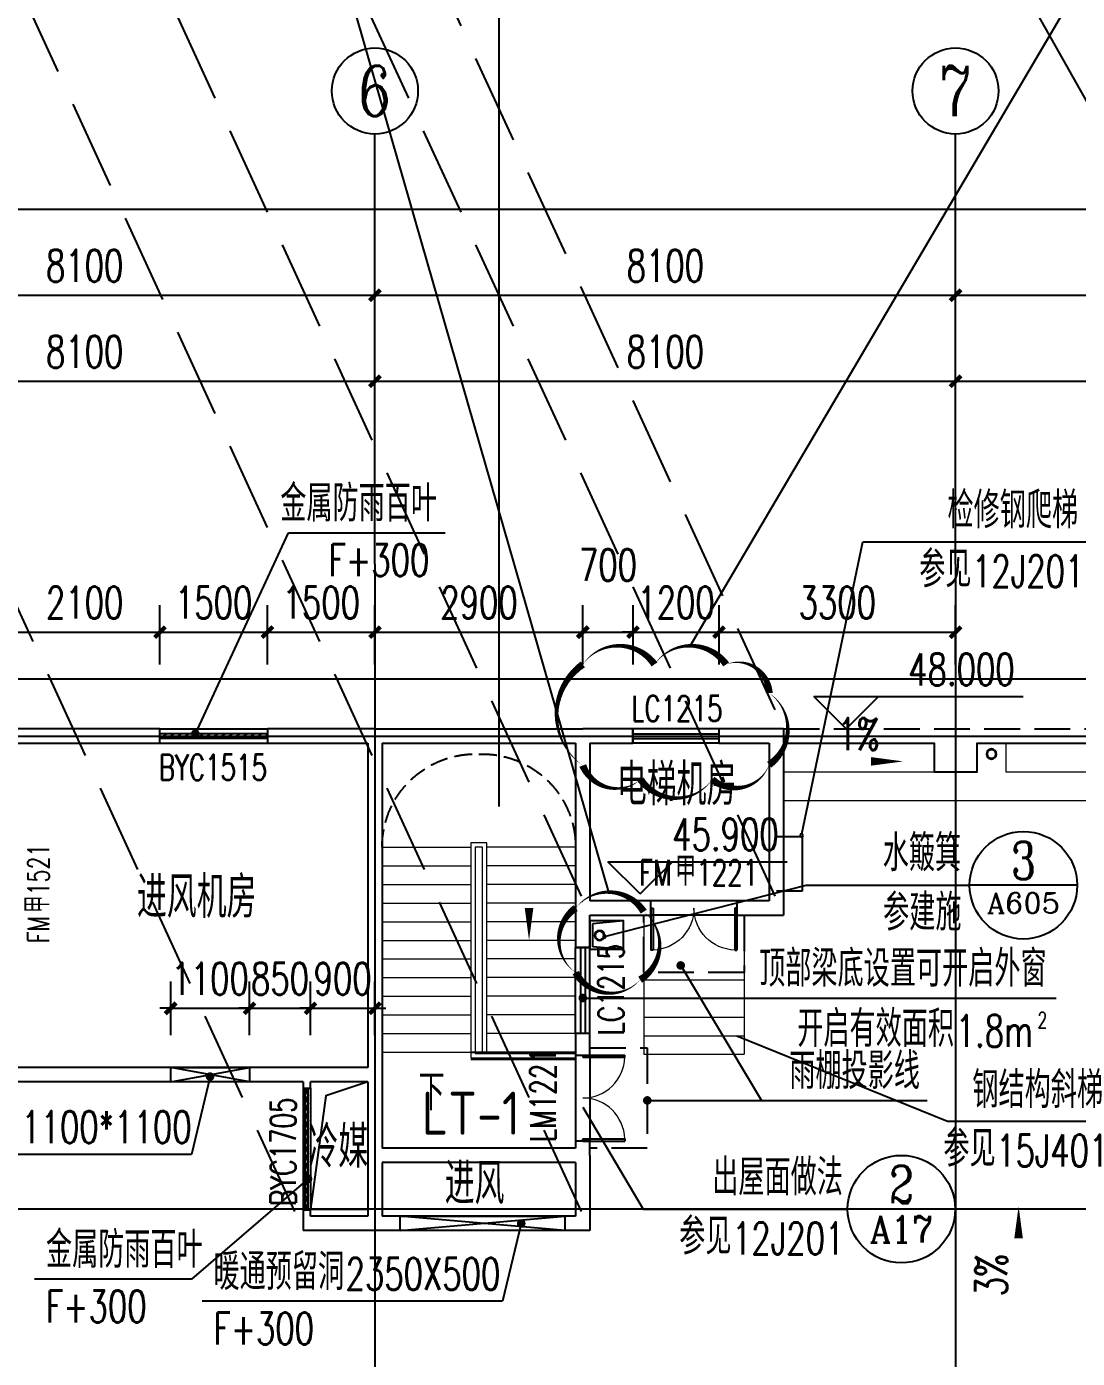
# Model space of a CAD drawing. Extents: x 1738711 to 2346805, y 1189731 to 2516152.
# Drawn here: x 1944525 to 1959184, y 2196677 to 2215257 of the extents above; entities that cross this region are included whole.
import ezdxf
from ezdxf.enums import TextEntityAlignment as Align

# ---------------------------------------------------------------- set-up
doc = ezdxf.new("R2010")
doc.units = 0
doc.header["$LTSCALE"] = 1000
doc.header["$MEASUREMENT"] = 0
doc.linetypes.add('DASH', pattern=[0.35, 0.25, -0.1])
doc.linetypes.add('复件 140224通州运河二期售楼部条件图_t3$0$X-ME SHAFT SH$0$X-B2$0$WATER_LINE', pattern=[0])
for name, color, linetype, lineweight in [('_0', 7, 'Continuous', 25), ('STAIR', 2, 'Continuous', 5), ('屋面水线', 6, 'Continuous', 15)]:
    doc.layers.add(name, color=color, linetype=linetype, lineweight=lineweight)
for name, color, linetype in [('AR-TEXT', 7, 'Continuous'), ('AXIS', 3, 'Continuous'), ('AXIS_TEXT', 7, 'Continuous'), ('DIM_ELEV', 3, 'Continuous'), ('DIM_IDEN', 3, 'Continuous'), ('DIM_LEAD', 3, 'Continuous'), ('DIM_SYMB', 3, 'Continuous'), ('DOTE', 1, 'Continuous'), ('PUB_DIM', 3, 'Continuous'), ('PUB_TEXT', 7, 'Continuous'), ('WALL', 40, 'Continuous'), ('WINDOW', 144, 'Continuous'), ('WINDOW_TEXT', 7, 'Continuous'), ('YS', 6, 'Continuous'), ('修改位置', 6, 'Continuous'), ('看线', 8, 'Continuous')]:
    doc.layers.add(name, color=color, linetype=linetype)
doc.styles.add('_TCH_AXIS', font='COMPLEX', dxfattribs={"bigfont": 'GBCBIG'})
doc.styles.add('_TCH_DIM', font='SIMPLEX', dxfattribs={"bigfont": 'GBCBIG'})
doc.styles.add('_TCH_DIM_T3', font='SIMPLEX', dxfattribs={"width": 0.705882, "bigfont": 'GBCBIG'})
doc.styles.add('_TCH_LABEL', font='COMPLEX', dxfattribs={"bigfont": 'GBCBIG'})
doc.styles.add('_TCH_WINDOW', font='SIMPLEX', dxfattribs={"height": 3.5, "bigfont": 'GBCBIG'})
doc.styles.add('COMPLEX', font='COMPLEX')
doc.styles.get("Standard").update_dxf_attribs({"font": 'gbenor.shx', "bigfont": 'gbcbig.shx'})
doc.dimstyles.new('_TCH_ARCH&&150', dxfattribs={"dimtxt": 446.25, "dimasz": 150, "dimexe": 375, "dimexo": 450, "dimgap": 189.375, "dimtad": 1, "dimdec": 0, "dimzin": 0, "dimdsep": 46, "dimtxsty": '_TCH_DIM_T3', "dimblk": 'ARCHTICK', "dimcen": 0.09, "dimclrt": 7, "dimazin": 2, "dimtfac": 1, "dimtdec": 0, "dimtix": 1, "dimtmove": 2, "dimatfit": 3, "dimfxl": 1, "dimtolj": 1, "dimtzin": 0, "dimarcsym": 0})

# ---------------------------------------------------------------- blocks, each defined once
blk = doc.blocks.new('A$C68B42598')
at = {"layer": 'YS'}
for radius in [70, 60]:
    blk.add_circle((70, 70), radius, dxfattribs=at)
blk = doc.blocks.new('hreahaerheh')
at = {"layer": 'YS', "xscale": -1, "rotation": 180}
blk.add_blockref('A$C68B42598', (1957915, 1907879), dxfattribs=at)
blk = doc.blocks.new('hearherherhr')
at = {"layer": '看线', "linetype": 'DASH'}
for centre, start, end in [((1981792, 1704275), 87.7958, 180), ((1981892, 1704275), 0, 92.2042)]:
    blk.add_arc(centre, 1300, start, end, dxfattribs=at)
blk = doc.blocks.new('hreahrehrehgfdgdsgd')
at = {"layer": '看线', "ltscale": 0.5}
for p, q in [((1973825, 2202125), (1974248, 2202165)), ((1973825, 2201801), (1973825, 2202125)), ((1974248, 2201761), (1973825, 2201801))]:
    blk.add_line(p, q, dxfattribs=at)
blk.add_lwpolyline([(1973785, 2202165), (1974248, 2202165), (1974248, 2201761), (1973785, 2201761)], close=True, dxfattribs=at)
blk = doc.blocks.new('_ArchTick')
at = {"color": 0, "linetype": 'ByBlock', "const_width": 0.4}
blk.add_lwpolyline([(-0.5, -0.5), (0.5, 0.5)], dxfattribs=at)
blk = doc.blocks.new('*D187')
at = {"layer": 'Defpoints', "color": 0, "transparency": 16777216}
for p in [(1946385, 2206809), (1944285, 2205909), (1946385, 2205909)]:
    blk.add_point(p, dxfattribs=at)
at = {"layer": 'PUB_DIM', "color": 0, "lineweight": -2, "transparency": 16777216}
for p, q in [((1944285, 2206359), (1944285, 2207184)), ((1946385, 2206359), (1946385, 2207184)), ((1944285, 2206809), (1946385, 2206809))]:
    blk.add_line(p, q, dxfattribs=at)
at = {"layer": 'PUB_DIM', "color": 0, "lineweight": -2, "transparency": 16777216, "xscale": 150, "yscale": 150, "zscale": 150, "rotation": 180}
blk.add_blockref('_ArchTick', (1944285, 2206809), dxfattribs=at)
at = {"layer": 'PUB_DIM', "color": 0, "lineweight": -2, "transparency": 16777216, "xscale": 150, "yscale": 150, "zscale": 150}
blk.add_blockref('_ArchTick', (1946385, 2206809), dxfattribs=at)
at = {"layer": 'PUB_DIM', "color": 7, "transparency": 16777216, "insert": (1945335, 2207221), "char_height": 446.2, "attachment_point": 5, "style": '_TCH_DIM_T3'}
blk.add_mtext('\\A1;2100', dxfattribs=at)
blk = doc.blocks.new('*D188')
at = {"layer": 'Defpoints', "color": 0, "transparency": 16777216}
for p in [(1947885, 2206809), (1946385, 2205909), (1947885, 2205909)]:
    blk.add_point(p, dxfattribs=at)
at = {"layer": 'PUB_DIM', "color": 0, "lineweight": -2, "transparency": 16777216}
for p, q in [((1946385, 2206359), (1946385, 2207184)), ((1947885, 2206359), (1947885, 2207184)), ((1946385, 2206809), (1947885, 2206809))]:
    blk.add_line(p, q, dxfattribs=at)
at = {"layer": 'PUB_DIM', "color": 0, "lineweight": -2, "transparency": 16777216, "xscale": 150, "yscale": 150, "zscale": 150, "rotation": 180}
blk.add_blockref('_ArchTick', (1946385, 2206809), dxfattribs=at)
at = {"layer": 'PUB_DIM', "color": 0, "lineweight": -2, "transparency": 16777216, "xscale": 150, "yscale": 150, "zscale": 150}
blk.add_blockref('_ArchTick', (1947885, 2206809), dxfattribs=at)
at = {"layer": 'PUB_DIM', "color": 7, "transparency": 16777216, "insert": (1947135, 2207221), "char_height": 446.2, "attachment_point": 5, "style": '_TCH_DIM_T3'}
blk.add_mtext('\\A1;1500', dxfattribs=at)
blk = doc.blocks.new('*D189')
at = {"layer": 'Defpoints', "color": 0, "transparency": 16777216}
for p in [(1949385, 2206809), (1947885, 2205909), (1949385, 2205909)]:
    blk.add_point(p, dxfattribs=at)
at = {"layer": 'PUB_DIM', "color": 0, "lineweight": -2, "transparency": 16777216}
for p, q in [((1947885, 2206359), (1947885, 2207184)), ((1949385, 2206359), (1949385, 2207184)), ((1947885, 2206809), (1949385, 2206809))]:
    blk.add_line(p, q, dxfattribs=at)
at = {"layer": 'PUB_DIM', "color": 0, "lineweight": -2, "transparency": 16777216, "xscale": 150, "yscale": 150, "zscale": 150, "rotation": 180}
blk.add_blockref('_ArchTick', (1947885, 2206809), dxfattribs=at)
at = {"layer": 'PUB_DIM', "color": 0, "lineweight": -2, "transparency": 16777216, "xscale": 150, "yscale": 150, "zscale": 150}
blk.add_blockref('_ArchTick', (1949385, 2206809), dxfattribs=at)
at = {"layer": 'PUB_DIM', "color": 7, "transparency": 16777216, "insert": (1948635, 2207221), "char_height": 446.2, "attachment_point": 5, "style": '_TCH_DIM_T3'}
blk.add_mtext('\\A1;1500', dxfattribs=at)
blk = doc.blocks.new('*D190')
at = {"layer": 'Defpoints', "color": 0, "transparency": 16777216}
for p in [(1952285, 2206809), (1949385, 2205909), (1952285, 2205909)]:
    blk.add_point(p, dxfattribs=at)
at = {"layer": 'PUB_DIM', "color": 0, "lineweight": -2, "transparency": 16777216}
for p, q in [((1949385, 2206359), (1949385, 2207184)), ((1952285, 2206359), (1952285, 2207184)), ((1949385, 2206809), (1952285, 2206809))]:
    blk.add_line(p, q, dxfattribs=at)
at = {"layer": 'PUB_DIM', "color": 0, "lineweight": -2, "transparency": 16777216, "xscale": 150, "yscale": 150, "zscale": 150, "rotation": 180}
blk.add_blockref('_ArchTick', (1949385, 2206809), dxfattribs=at)
at = {"layer": 'PUB_DIM', "color": 0, "lineweight": -2, "transparency": 16777216, "xscale": 150, "yscale": 150, "zscale": 150}
blk.add_blockref('_ArchTick', (1952285, 2206809), dxfattribs=at)
at = {"layer": 'PUB_DIM', "color": 7, "transparency": 16777216, "insert": (1950835, 2207221), "char_height": 446.2, "attachment_point": 5, "style": '_TCH_DIM_T3'}
blk.add_mtext('\\A1;2900', dxfattribs=at)
blk = doc.blocks.new('*D191')
at = {"layer": 'Defpoints', "color": 0, "transparency": 16777216}
for p in [(1952985, 2206809), (1952285, 2205909), (1952985, 2205909)]:
    blk.add_point(p, dxfattribs=at)
at = {"layer": 'PUB_DIM', "color": 0, "lineweight": -2, "transparency": 16777216}
for p, q in [((1952285, 2206359), (1952285, 2207184)), ((1952985, 2206359), (1952985, 2207184)), ((1952285, 2206809), (1952985, 2206809))]:
    blk.add_line(p, q, dxfattribs=at)
at = {"layer": 'PUB_DIM', "color": 0, "lineweight": -2, "transparency": 16777216, "xscale": 150, "yscale": 150, "zscale": 150, "rotation": 180}
blk.add_blockref('_ArchTick', (1952285, 2206809), dxfattribs=at)
at = {"layer": 'PUB_DIM', "color": 0, "lineweight": -2, "transparency": 16777216, "xscale": 150, "yscale": 150, "zscale": 150}
blk.add_blockref('_ArchTick', (1952985, 2206809), dxfattribs=at)
at = {"layer": 'PUB_DIM', "color": 7, "transparency": 16777216, "insert": (1952635, 2207746), "char_height": 446.2, "attachment_point": 5, "style": '_TCH_DIM_T3'}
blk.add_mtext('\\A1;700', dxfattribs=at)
blk = doc.blocks.new('*D192')
at = {"layer": 'Defpoints', "color": 0, "transparency": 16777216}
for p in [(1954185, 2206809), (1952985, 2205909), (1954185, 2205909)]:
    blk.add_point(p, dxfattribs=at)
at = {"layer": 'PUB_DIM', "color": 0, "lineweight": -2, "transparency": 16777216}
for p, q in [((1952985, 2206359), (1952985, 2207184)), ((1954185, 2206359), (1954185, 2207184)), ((1952985, 2206809), (1952835, 2206809)), ((1952985, 2206809), (1954185, 2206809)), ((1954185, 2206809), (1954335, 2206809))]:
    blk.add_line(p, q, dxfattribs=at)
at = {"layer": 'PUB_DIM', "color": 0, "lineweight": -2, "transparency": 16777216, "xscale": 150, "yscale": 150, "zscale": 150}
blk.add_blockref('_ArchTick', (1952985, 2206809), dxfattribs=at)
at = {"layer": 'PUB_DIM', "color": 0, "lineweight": -2, "transparency": 16777216, "xscale": 150, "yscale": 150, "zscale": 150, "rotation": 180}
blk.add_blockref('_ArchTick', (1954185, 2206809), dxfattribs=at)
at = {"layer": 'PUB_DIM', "color": 7, "transparency": 16777216, "insert": (1953585, 2207221), "char_height": 446.2, "attachment_point": 5, "style": '_TCH_DIM_T3'}
blk.add_mtext('\\A1;1200', dxfattribs=at)
blk = doc.blocks.new('*D193')
at = {"layer": 'Defpoints', "color": 0, "transparency": 16777216}
for p in [(1957485, 2206809), (1954185, 2205909), (1957485, 2205909)]:
    blk.add_point(p, dxfattribs=at)
at = {"layer": 'PUB_DIM', "color": 0, "lineweight": -2, "transparency": 16777216}
for p, q in [((1954185, 2206359), (1954185, 2207184)), ((1957485, 2206359), (1957485, 2207184)), ((1954185, 2206809), (1957485, 2206809))]:
    blk.add_line(p, q, dxfattribs=at)
at = {"layer": 'PUB_DIM', "color": 0, "lineweight": -2, "transparency": 16777216, "xscale": 150, "yscale": 150, "zscale": 150, "rotation": 180}
blk.add_blockref('_ArchTick', (1954185, 2206809), dxfattribs=at)
at = {"layer": 'PUB_DIM', "color": 0, "lineweight": -2, "transparency": 16777216, "xscale": 150, "yscale": 150, "zscale": 150}
blk.add_blockref('_ArchTick', (1957485, 2206809), dxfattribs=at)
at = {"layer": 'PUB_DIM', "color": 7, "transparency": 16777216, "insert": (1955835, 2207221), "char_height": 446.2, "attachment_point": 5, "style": '_TCH_DIM_T3'}
blk.add_mtext('\\A1;3300', dxfattribs=at)
blk = doc.blocks.new('*D222')
at = {"layer": 'Defpoints', "color": 0, "transparency": 16777216}
for p in [(1947635, 2201561), (1946535, 2200734), (1947635, 2200734)]:
    blk.add_point(p, dxfattribs=at)
at = {"layer": 'PUB_DIM', "color": 0, "lineweight": -2, "transparency": 16777216}
for p, q in [((1946535, 2201184), (1946535, 2201936)), ((1947635, 2201184), (1947635, 2201936)), ((1946535, 2201561), (1946385, 2201561)), ((1946535, 2201561), (1947635, 2201561)), ((1947635, 2201561), (1947785, 2201561))]:
    blk.add_line(p, q, dxfattribs=at)
at = {"layer": 'PUB_DIM', "color": 0, "lineweight": -2, "transparency": 16777216, "xscale": 150, "yscale": 150, "zscale": 150}
blk.add_blockref('_ArchTick', (1946535, 2201561), dxfattribs=at)
at = {"layer": 'PUB_DIM', "color": 0, "lineweight": -2, "transparency": 16777216, "xscale": 150, "yscale": 150, "zscale": 150, "rotation": 180}
blk.add_blockref('_ArchTick', (1947635, 2201561), dxfattribs=at)
at = {"layer": 'PUB_DIM', "color": 7, "transparency": 16777216, "insert": (1947085, 2201974), "char_height": 446.2, "attachment_point": 5, "style": '_TCH_DIM_T3'}
blk.add_mtext('\\A1;1100', dxfattribs=at)
blk = doc.blocks.new('*D223')
at = {"layer": 'Defpoints', "color": 0, "transparency": 16777216}
for p in [(1948485, 2201561), (1947635, 2200734), (1948485, 2200734)]:
    blk.add_point(p, dxfattribs=at)
at = {"layer": 'PUB_DIM', "color": 0, "lineweight": -2, "transparency": 16777216}
for p, q in [((1947635, 2201184), (1947635, 2201936)), ((1948485, 2201184), (1948485, 2201936)), ((1947635, 2201561), (1947485, 2201561)), ((1947635, 2201561), (1948485, 2201561)), ((1948485, 2201561), (1948635, 2201561))]:
    blk.add_line(p, q, dxfattribs=at)
at = {"layer": 'PUB_DIM', "color": 0, "lineweight": -2, "transparency": 16777216, "xscale": 150, "yscale": 150, "zscale": 150}
blk.add_blockref('_ArchTick', (1947635, 2201561), dxfattribs=at)
at = {"layer": 'PUB_DIM', "color": 0, "lineweight": -2, "transparency": 16777216, "xscale": 150, "yscale": 150, "zscale": 150, "rotation": 180}
blk.add_blockref('_ArchTick', (1948485, 2201561), dxfattribs=at)
at = {"layer": 'PUB_DIM', "color": 7, "transparency": 16777216, "insert": (1948060, 2201974), "char_height": 446.2, "attachment_point": 5, "style": '_TCH_DIM_T3'}
blk.add_mtext('\\A1;850', dxfattribs=at)
blk = doc.blocks.new('*D224')
at = {"layer": 'Defpoints', "color": 0, "transparency": 16777216}
for p in [(1949385, 2201561), (1948485, 2200734), (1949385, 2200734)]:
    blk.add_point(p, dxfattribs=at)
at = {"layer": 'PUB_DIM', "color": 0, "lineweight": -2, "transparency": 16777216}
for p, q in [((1948485, 2201184), (1948485, 2201936)), ((1949385, 2201184), (1949385, 2201936)), ((1948485, 2201561), (1948335, 2201561)), ((1948485, 2201561), (1949385, 2201561)), ((1949385, 2201561), (1949535, 2201561))]:
    blk.add_line(p, q, dxfattribs=at)
at = {"layer": 'PUB_DIM', "color": 0, "lineweight": -2, "transparency": 16777216, "xscale": 150, "yscale": 150, "zscale": 150}
blk.add_blockref('_ArchTick', (1948485, 2201561), dxfattribs=at)
at = {"layer": 'PUB_DIM', "color": 0, "lineweight": -2, "transparency": 16777216, "xscale": 150, "yscale": 150, "zscale": 150, "rotation": 180}
blk.add_blockref('_ArchTick', (1949385, 2201561), dxfattribs=at)
at = {"layer": 'PUB_DIM', "color": 7, "transparency": 16777216, "insert": (1948935, 2201974), "char_height": 446.2, "attachment_point": 5, "style": '_TCH_DIM_T3'}
blk.add_mtext('\\A1;900', dxfattribs=at)
blk = doc.blocks.new('*D3652')
at = {"layer": 'Defpoints', "color": 0, "transparency": 16777216}
for p in [(1949385, 2210309), (1941285, 2207759), (1949385, 2207759)]:
    blk.add_point(p, dxfattribs=at)
at = {"layer": 'PUB_DIM', "color": 0, "lineweight": -2, "transparency": 16777216}
for p, q in [((1941285, 2208209), (1941285, 2210684)), ((1949385, 2208209), (1949385, 2210684)), ((1941285, 2210309), (1949385, 2210309))]:
    blk.add_line(p, q, dxfattribs=at)
at = {"layer": 'PUB_DIM', "color": 0, "lineweight": -2, "transparency": 16777216, "xscale": 150, "yscale": 150, "zscale": 150, "rotation": 180}
blk.add_blockref('_ArchTick', (1941285, 2210309), dxfattribs=at)
at = {"layer": 'PUB_DIM', "color": 0, "lineweight": -2, "transparency": 16777216, "xscale": 150, "yscale": 150, "zscale": 150}
blk.add_blockref('_ArchTick', (1949385, 2210309), dxfattribs=at)
at = {"layer": 'PUB_DIM', "color": 7, "transparency": 16777216, "insert": (1945335, 2210722), "char_height": 446.2, "attachment_point": 5, "style": '_TCH_DIM_T3'}
blk.add_mtext('\\A1;8100', dxfattribs=at)
blk = doc.blocks.new('*D3653')
at = {"layer": 'Defpoints', "color": 0, "transparency": 16777216}
for p in [(1957485, 2210309), (1949385, 2207759), (1957485, 2207759)]:
    blk.add_point(p, dxfattribs=at)
at = {"layer": 'PUB_DIM', "color": 0, "lineweight": -2, "transparency": 16777216}
for p, q in [((1949385, 2208209), (1949385, 2210684)), ((1957485, 2208209), (1957485, 2210684)), ((1949385, 2210309), (1957485, 2210309))]:
    blk.add_line(p, q, dxfattribs=at)
at = {"layer": 'PUB_DIM', "color": 0, "lineweight": -2, "transparency": 16777216, "xscale": 150, "yscale": 150, "zscale": 150, "rotation": 180}
blk.add_blockref('_ArchTick', (1949385, 2210309), dxfattribs=at)
at = {"layer": 'PUB_DIM', "color": 0, "lineweight": -2, "transparency": 16777216, "xscale": 150, "yscale": 150, "zscale": 150}
blk.add_blockref('_ArchTick', (1957485, 2210309), dxfattribs=at)
at = {"layer": 'PUB_DIM', "color": 7, "transparency": 16777216, "insert": (1953435, 2210722), "char_height": 446.2, "attachment_point": 5, "style": '_TCH_DIM_T3'}
blk.add_mtext('\\A1;8100', dxfattribs=at)
blk = doc.blocks.new('*D3654')
at = {"layer": 'Defpoints', "color": 0, "transparency": 16777216}
for p in [(1965585, 2210309), (1957485, 2207759), (1965585, 2207759)]:
    blk.add_point(p, dxfattribs=at)
at = {"layer": 'PUB_DIM', "color": 0, "lineweight": -2, "transparency": 16777216}
for p, q in [((1957485, 2208209), (1957485, 2210684)), ((1965585, 2208209), (1965585, 2210684)), ((1957485, 2210309), (1965585, 2210309))]:
    blk.add_line(p, q, dxfattribs=at)
at = {"layer": 'PUB_DIM', "color": 0, "lineweight": -2, "transparency": 16777216, "xscale": 150, "yscale": 150, "zscale": 150, "rotation": 180}
blk.add_blockref('_ArchTick', (1957485, 2210309), dxfattribs=at)
at = {"layer": 'PUB_DIM', "color": 0, "lineweight": -2, "transparency": 16777216, "xscale": 150, "yscale": 150, "zscale": 150}
blk.add_blockref('_ArchTick', (1965585, 2210309), dxfattribs=at)
at = {"layer": 'PUB_DIM', "color": 7, "transparency": 16777216, "insert": (1961535, 2210722), "char_height": 446.2, "attachment_point": 5, "style": '_TCH_DIM_T3'}
blk.add_mtext('\\A1;8100', dxfattribs=at)
blk = doc.blocks.new('*D3674')
at = {"layer": 'AXIS', "color": 0, "lineweight": -2, "transparency": 16777216}
for p, q in [((1941285, 2208209), (1941285, 2211884)), ((1949385, 2208209), (1949385, 2211884)), ((1941285, 2211509), (1949385, 2211509))]:
    blk.add_line(p, q, dxfattribs=at)
at = {"layer": 'Defpoints', "color": 0, "transparency": 16777216}
for p in [(1949385, 2211509), (1941285, 2207759), (1949385, 2207759)]:
    blk.add_point(p, dxfattribs=at)
at = {"layer": 'AXIS', "color": 0, "lineweight": -2, "transparency": 16777216, "xscale": 150, "yscale": 150, "zscale": 150, "rotation": 180}
blk.add_blockref('_ArchTick', (1941285, 2211509), dxfattribs=at)
at = {"layer": 'AXIS', "color": 0, "lineweight": -2, "transparency": 16777216, "xscale": 150, "yscale": 150, "zscale": 150}
blk.add_blockref('_ArchTick', (1949385, 2211509), dxfattribs=at)
at = {"layer": 'AXIS', "color": 7, "transparency": 16777216, "insert": (1945335, 2211922), "char_height": 446.2, "attachment_point": 5, "style": '_TCH_DIM_T3'}
blk.add_mtext('\\A1;8100', dxfattribs=at)
blk = doc.blocks.new('*D3675')
at = {"layer": 'AXIS', "color": 0, "lineweight": -2, "transparency": 16777216}
for p, q in [((1949385, 2208209), (1949385, 2211884)), ((1957485, 2208209), (1957485, 2211884)), ((1949385, 2211509), (1957485, 2211509))]:
    blk.add_line(p, q, dxfattribs=at)
at = {"layer": 'Defpoints', "color": 0, "transparency": 16777216}
for p in [(1957485, 2211509), (1949385, 2207759), (1957485, 2207759)]:
    blk.add_point(p, dxfattribs=at)
at = {"layer": 'AXIS', "color": 0, "lineweight": -2, "transparency": 16777216, "xscale": 150, "yscale": 150, "zscale": 150, "rotation": 180}
blk.add_blockref('_ArchTick', (1949385, 2211509), dxfattribs=at)
at = {"layer": 'AXIS', "color": 0, "lineweight": -2, "transparency": 16777216, "xscale": 150, "yscale": 150, "zscale": 150}
blk.add_blockref('_ArchTick', (1957485, 2211509), dxfattribs=at)
at = {"layer": 'AXIS', "color": 7, "transparency": 16777216, "insert": (1953435, 2211922), "char_height": 446.2, "attachment_point": 5, "style": '_TCH_DIM_T3'}
blk.add_mtext('\\A1;8100', dxfattribs=at)
blk = doc.blocks.new('*D3676')
at = {"layer": 'AXIS', "color": 0, "lineweight": -2, "transparency": 16777216}
for p, q in [((1957485, 2208209), (1957485, 2211884)), ((1965585, 2208209), (1965585, 2211884)), ((1957485, 2211509), (1965585, 2211509))]:
    blk.add_line(p, q, dxfattribs=at)
at = {"layer": 'Defpoints', "color": 0, "transparency": 16777216}
for p in [(1965585, 2211509), (1957485, 2207759), (1965585, 2207759)]:
    blk.add_point(p, dxfattribs=at)
at = {"layer": 'AXIS', "color": 0, "lineweight": -2, "transparency": 16777216, "xscale": 150, "yscale": 150, "zscale": 150, "rotation": 180}
blk.add_blockref('_ArchTick', (1957485, 2211509), dxfattribs=at)
at = {"layer": 'AXIS', "color": 0, "lineweight": -2, "transparency": 16777216, "xscale": 150, "yscale": 150, "zscale": 150}
blk.add_blockref('_ArchTick', (1965585, 2211509), dxfattribs=at)
at = {"layer": 'AXIS', "color": 7, "transparency": 16777216, "insert": (1961535, 2211922), "char_height": 446.2, "attachment_point": 5, "style": '_TCH_DIM_T3'}
blk.add_mtext('\\A1;8100', dxfattribs=at)
blk = doc.blocks.new('*D3680')
at = {"layer": 'AXIS', "color": 0, "lineweight": -2, "transparency": 16777216}
for p, q in [((1932685, 2208212), (1932685, 2213084)), ((1990385, 2208212), (1990385, 2213084)), ((1932685, 2212709), (1990385, 2212709))]:
    blk.add_line(p, q, dxfattribs=at)
at = {"layer": 'Defpoints', "color": 0, "transparency": 16777216}
for p in [(1990385, 2212709), (1932685, 2207762), (1990385, 2207762)]:
    blk.add_point(p, dxfattribs=at)
at = {"layer": 'AXIS', "color": 0, "lineweight": -2, "transparency": 16777216, "xscale": 150, "yscale": 150, "zscale": 150, "rotation": 180}
blk.add_blockref('_ArchTick', (1932685, 2212709), dxfattribs=at)
at = {"layer": 'AXIS', "color": 0, "lineweight": -2, "transparency": 16777216, "xscale": 150, "yscale": 150, "zscale": 150}
blk.add_blockref('_ArchTick', (1990385, 2212709), dxfattribs=at)
at = {"layer": 'AXIS', "color": 7, "transparency": 16777216, "insert": (1961535, 2213122), "char_height": 446.2, "attachment_point": 5, "style": '_TCH_DIM_T3'}
blk.add_mtext('\\A1;57700', dxfattribs=at)
blk = doc.blocks.new('$DorLib2D$00000002')
for p, q in [((-0.5, 0), (-0.5, 0.4875)), ((-0.475, 0.4875), (-0.5, 0.4875)), ((-0.475, 0), (-0.475, 0.4875)), ((0.475, 0), (0.475, 0.4875)), ((0.475, 0.4875), (0.5, 0.4875)), ((0.5, 0), (0.5, 0.4875)), ((-0.5, 0), (-0.475, 0)), ((0.5, 0), (0.475, 0))]:
    blk.add_line(p, q)
at = {"lineweight": 13}
for centre, start, end in [((-0.4875, 0), 0, 88.53072), ((0.4875, 0), 91.46928, 180)]:
    blk.add_arc(centre, 0.4875, start, end, dxfattribs=at)
blk = doc.blocks.new('_AXISO')
blk.add_circle((0, 0), 0.5)
at = {"layer": 'AXIS_TEXT', "style": 'COMPLEX', "width": 1.041667}
blk.add_attdef('A', text='', height=0.56, dxfattribs=at).set_placement((-0.25, -0.28), (0.25, -0.28), align=Align.FIT)
blk = doc.blocks.new('$TCHSYS$WIN2D')
for p, q in [((-0.5, 0.5), (0.5, 0.5)), ((-0.5, 0.5), (-0.5, -0.5)), ((0.5, 0.5), (0.5, -0.5)), ((0.5, 0.167), (-0.5, 0.167)), ((0.5, -0.167), (-0.5, -0.167)), ((-0.5, -0.5), (0.5, -0.5))]:
    blk.add_line(p, q)
blk = doc.blocks.new('$WINLIB2D$00000039')
at = {"color": 0}
for points in [[(-0.5, 0.5), (-0.5, -0.5)], [(0.5, 0.5), (-0.5, 0.5)], [(0.5, -0.5), (0.5, 0.5)], [(-0.5, 0.167), (0.5, 0.167)], [(-0.384, -0.167), (-0.448, 0.167)], [(-0.316, -0.167), (-0.38, 0.167)], [(-0.248, -0.167), (-0.312, 0.167)], [(-0.18, -0.167), (-0.244, 0.167)], [(-0.112, -0.167), (-0.176, 0.167)], [(-0.044, -0.167), (-0.108, 0.167)], [(0.024, -0.167), (-0.04, 0.167)], [(0.092, -0.167), (0.028, 0.167)], [(0.16, -0.167), (0.096, 0.167)], [(0.228, -0.167), (0.164, 0.167)], [(0.296, -0.167), (0.232, 0.167)], [(0.364, -0.167), (0.3, 0.167)], [(0.432, -0.167), (0.368, 0.167)], [(0.5, -0.167), (0.436, 0.167)], [(-0.452, -0.167), (-0.5, 0.084)], [(-0.5, -0.167), (0.5, -0.167)], [(0.5, -0.5), (-0.5, -0.5)]]:
    blk.add_lwpolyline(points, dxfattribs=at)

msp = doc.modelspace()

# ---------------------------------------------------------------- linework, layer by layer
at = {"layer": 'AXIS'}
for p, q in [((1949384.6, 2207759.1), (1949384.6, 2213759.1)), ((1957484.6, 2207759.1), (1957484.6, 2213759.1))]:
    msp.add_line(p, q, dxfattribs=at)
at = {"layer": 'DIM_ELEV'}
for p, q in [((1955957.8, 2205459.1), (1955507.8, 2205909.1)), ((1955507.8, 2205909.1), (1958429.2, 2205909.1)), ((1955957.8, 2205459.1), (1956407.8, 2205909.1)), ((1953085.9, 2203156.4), (1952635.9, 2203606.4)), ((1952635.9, 2203606.4), (1955136.8, 2203606.4)), ((1953085.9, 2203156.4), (1953535.9, 2203606.4))]:
    msp.add_line(p, q, dxfattribs=at)
at = {"layer": 'DIM_IDEN'}
for p, q in [((1951119, 2204378.7), (1951119, 2216555.3)), ((1955340.6, 2203993.9), (1956192.9, 2208066.9)), ((1956192.9, 2208066.9), (1959328.4, 2208066.9)), ((1952606.9, 2202567.5), (1955400.8, 2203277.9)), ((1955400.8, 2203277.9), (1957681.5, 2203277.9)), ((1959181.5, 2203277.9), (1957681.5, 2203277.9)), ((1954431.7, 2201179.1), (1957372.6, 2199985.2)), ((1952284.6, 2200183.1), (1953128.6, 2198759.1)), ((1957372.6, 2199985.2), (1959664.7, 2199985.2)), ((1953128.6, 2198759.1), (1955979.5, 2198759.1)), ((1957479.5, 2198759.1), (1955979.5, 2198759.1))]:
    msp.add_line(p, q, dxfattribs=at)
for points in [[(1951119, 2204378.7, 1), (1951119, 2204378.7, 1)], [(1955356.9, 2203973.9, 1), (1955316, 2203973.9, 1)], [(1952607.5, 2202562.5, 1), (1952566.7, 2202562.5, 1)], [(1954431.7, 2201179.1, 1), (1954431.7, 2201179.1, 1)], [(1952284.6, 2200183.1, 1), (1952284.6, 2200183.1, 1)]]:
    msp.add_lwpolyline(points, format="xyb", close=True, dxfattribs=at)
for centre in [(1958431.5, 2203277.9), (1956729.5, 2198759.1)]:
    msp.add_circle(centre, 750, dxfattribs=at)
at = {"layer": 'DIM_LEAD'}
for p, q in [((1946878.7, 2205392.4), (1948179, 2208195.8)), ((1946878.7, 2205392.4), (1948179, 2208195.8)), ((1948179, 2208195.8), (1950366.1, 2208195.8)), ((1953650.5, 2202159.1), (1954775.9, 2200275.8)), ((1952284.6, 2201704.7), (1953580.5, 2201704.7)), ((1953580.5, 2201704.7), (1958890.3, 2201704.7)), ((1947083.9, 2200608), (1946823.9, 2199523.1)), ((1947083.9, 2200608), (1946823.9, 2199523.1)), ((1953184.6, 2200275.8), (1954775.9, 2200275.8)), ((1954775.9, 2200275.8), (1957087.9, 2200275.8)), ((1946823.9, 2199523.1), (1942449.8, 2199523.1)), ((1948451.3, 2199181.8), (1946823.9, 2197783.2)), ((1948451.3, 2199181.8), (1946823.9, 2197783.2)), ((1951425.4, 2198559.1), (1951165.5, 2197474.2)), ((1951425.4, 2198559.1), (1951165.5, 2197474.2)), ((1946823.9, 2197783.2), (1944636.9, 2197783.2)), ((1951165.5, 2197474.2), (1946974.3, 2197474.2))]:
    msp.add_line(p, q, dxfattribs=at)
at = {"layer": 'DIM_LEAD', "const_width": 60}
for points in [[(1946866.1, 2205365.2, 1), (1946891.4, 2205419.6, 1)], [(1946866.1, 2205365.2, 1), (1946891.4, 2205419.6, 1)], [(1953635.1, 2202184.8, 1), (1953665.9, 2202133.3, 1)], [(1952254.6, 2201704.7, 1), (1952314.6, 2201704.7, 1)], [(1947090.9, 2200637.2, 1), (1947076.9, 2200578.9, 1)], [(1947090.9, 2200637.2, 1), (1947076.9, 2200578.9, 1)], [(1953154.6, 2200275.8, 1), (1953214.6, 2200275.8, 1)], [(1948474, 2199201.3, 1), (1948428.5, 2199162.2, 1)], [(1948474, 2199201.3, 1), (1948428.5, 2199162.2, 1)], [(1951432.4, 2198588.3, 1), (1951418.4, 2198529.9, 1)], [(1951432.4, 2198588.3, 1), (1951418.4, 2198529.9, 1)]]:
    msp.add_lwpolyline(points, format="xyb", close=True, dxfattribs=at)
at = {"layer": 'DIM_SYMB'}
for points in [[(1955425.3, 2205005.8, 0, 0, 0), (1956753.9, 2205005.8, 0, 120, 0), (1956303.9, 2205005.8, 0, 0, 0)], [(1950134.6, 2200819.1, 0, 0, 0), (1950134.6, 2204484.1, 0, 0, 0), (1951534.6, 2204484.1, 0, 0, 0), (1951534.6, 2202509.1, 0, 120, 0), (1951534.6, 2202959.1, 0, 0, 0)], [(1958364.4, 2196855, 0, 0, 0), (1958364.4, 2198799.8, 0, 120, 0), (1958364.4, 2198349.8, 0, 0, 0)]]:
    msp.add_lwpolyline(points, format="xyseb", dxfattribs=at)
at = {"layer": 'DOTE'}
for p, q in [((1949384.6, 2207759.1), (1949384.6, 2183159.1)), ((1957484.6, 2207759.1), (1957484.6, 2183159.1)), ((1930784.6, 2205359.1), (1992284.6, 2205359.1)), ((1992284.6, 2198759.1), (1930784.6, 2198759.1))]:
    msp.add_line(p, q, dxfattribs=at)
at = {"layer": 'STAIR'}
for p, q in [((1949484.6, 2203809.1), (1950724.6, 2203809.1)), ((1950944.6, 2203869.1), (1950724.6, 2203869.1)), ((1950724.6, 2203869.1), (1950724.6, 2200869.1)), ((1950784.6, 2203809.1), (1950784.6, 2200929.1)), ((1950884.6, 2203809.1), (1950784.6, 2203809.1)), ((1950884.6, 2200949.1), (1950884.6, 2203809.1)), ((1950944.6, 2200949.1), (1950944.6, 2203869.1)), ((1952184.6, 2203809.1), (1950944.6, 2203809.1)), ((1949484.6, 2203549.1), (1950724.6, 2203549.1)), ((1952184.6, 2203549.1), (1950944.6, 2203549.1)), ((1949484.6, 2203289.1), (1950724.6, 2203289.1)), ((1952184.6, 2203289.1), (1950944.6, 2203289.1)), ((1949484.6, 2203029.1), (1950724.6, 2203029.1)), ((1952184.6, 2203029.1), (1950944.6, 2203029.1)), ((1953134.6, 2202859.1), (1953134.6, 2200919.1)), ((1954534.6, 2202859.1), (1954534.6, 2200919.1)), ((1949484.6, 2202769.1), (1950724.6, 2202769.1)), ((1952184.6, 2202769.1), (1950944.6, 2202769.1)), ((1949484.6, 2202509.1), (1950724.6, 2202509.1)), ((1952184.6, 2202509.1), (1950944.6, 2202509.1)), ((1949484.6, 2202249.1), (1950724.6, 2202249.1)), ((1952184.6, 2202249.1), (1950944.6, 2202249.1)), ((1949484.6, 2201989.1), (1950724.6, 2201989.1)), ((1952184.6, 2201989.1), (1950944.6, 2201989.1)), ((1953134.6, 2201959.1), (1954534.6, 2201959.1)), ((1949484.6, 2201729.1), (1950724.6, 2201729.1)), ((1952184.6, 2201729.1), (1950944.6, 2201729.1)), ((1953134.6, 2201699.1), (1954534.6, 2201699.1)), ((1949484.6, 2201469.1), (1950724.6, 2201469.1)), ((1952184.6, 2201469.1), (1950944.6, 2201469.1)), ((1953134.6, 2201439.1), (1954534.6, 2201439.1)), ((1949484.6, 2201209.1), (1950724.6, 2201209.1)), ((1952184.6, 2201209.1), (1950944.6, 2201209.1)), ((1953134.6, 2201179.1), (1954534.6, 2201179.1)), ((1949484.6, 2200949.1), (1950724.6, 2200949.1)), ((1950724.6, 2200869.1), (1952184.6, 2200869.1)), ((1950784.6, 2200929.1), (1952184.6, 2200929.1)), ((1953134.6, 2200919.1), (1954534.6, 2200919.1))]:
    msp.add_line(p, q, dxfattribs=at)
at = {"layer": 'WALL', "linetype": '复件 140224通州运河二期售楼部条件图_t3$0$X-ME SHAFT SH$0$X-B2$0$WATER_LINE'}
for p, q in [((1946384.6, 2205459.1), (1944184.6, 2205459.1)), ((1946384.6, 2205259.1), (1946384.6, 2205459.1)), ((1949384.6, 2205459.1), (1947884.6, 2205459.1)), ((1947884.6, 2205459.1), (1947884.6, 2205259.1)), ((1949384.6, 2205459.1), (1952284.6, 2205459.1)), ((1952984.6, 2205459.1), (1952284.6, 2205459.1)), ((1952984.6, 2205259.1), (1952984.6, 2205459.1)), ((1955084.6, 2205459.1), (1954184.6, 2205459.1)), ((1954184.6, 2205459.1), (1954184.6, 2205259.1)), ((1944384.6, 2205259.1), (1946384.6, 2205259.1)), ((1947884.6, 2205259.1), (1949284.6, 2205259.1)), ((1949484.6, 2205259.1), (1952184.6, 2205259.1)), ((1952384.6, 2205259.1), (1952984.6, 2205259.1)), ((1954184.6, 2205259.1), (1954884.6, 2205259.1))]:
    msp.add_line(p, q, dxfattribs=at)
at = {"layer": 'WALL'}
for p, q in [((1955084.6, 2205459.1), (1955084.6, 2202859.1)), ((1949284.6, 2205259.1), (1949284.6, 2200734.1)), ((1949484.6, 2205259.1), (1949484.6, 2200634.1)), ((1952184.6, 2205259.1), (1952184.6, 2203059.1)), ((1952384.6, 2205259.1), (1952384.6, 2203059.1)), ((1954884.6, 2205259.1), (1954884.6, 2203059.1)), ((1952184.6, 2203059.1), (1952184.6, 2202959.1)), ((1952285, 2203052.8), (1952278.8, 2203052.4)), ((1953234.6, 2203059.1), (1952384.6, 2203059.1)), ((1953234.6, 2202859.1), (1953234.6, 2203059.1)), ((1954884.6, 2203059.1), (1954434.6, 2203059.1)), ((1954434.6, 2203059.1), (1954434.6, 2202859.1)), ((1952184.6, 2202959.1), (1952184.6, 2202409.1)), ((1952384.6, 2202859.1), (1953234.6, 2202859.1)), ((1952384.6, 2202409.1), (1952384.6, 2202859.1)), ((1954434.6, 2202859.1), (1955084.6, 2202859.1)), ((1952184.6, 2202409.1), (1952384.6, 2202409.1)), ((1952184.6, 2201209.1), (1952184.6, 2200909.1)), ((1952384.6, 2201209.1), (1952184.6, 2201209.1)), ((1952384.6, 2200909.1), (1952384.6, 2201209.1)), ((1952184.6, 2200909.1), (1952384.6, 2200909.1)), ((1948484.6, 2200734.1), (1944384.6, 2200734.1)), ((1949284.6, 2200734.1), (1948484.6, 2200734.1)), ((1949484.6, 2200634.1), (1949484.6, 2199609.1)), ((1948384.6, 2200534.1), (1944284.6, 2200534.1)), ((1948384.6, 2200534.1), (1948384.6, 2200446.6)), ((1948384.6, 2200446.6), (1948484.6, 2200446.6)), ((1948484.6, 2200446.6), (1948484.6, 2200534.1)), ((1949284.6, 2200534.1), (1948484.6, 2200534.1)), ((1949284.6, 2200534.1), (1949284.6, 2199509.1)), ((1952384.6, 2199709.1), (1952184.6, 2199709.1)), ((1952184.6, 2199709.1), (1952184.6, 2199609.1)), ((1952384.6, 2199509.1), (1952384.6, 2199709.1)), ((1949284.6, 2199509.1), (1949284.6, 2198659.1)), ((1952184.6, 2199609.1), (1949484.6, 2199609.1)), ((1952384.6, 2199509.1), (1952384.6, 2198459.1)), ((1952184.6, 2199409.1), (1949484.6, 2199409.1)), ((1949484.6, 2199409.1), (1949484.6, 2198659.1)), ((1952184.6, 2199409.1), (1952184.6, 2198659.1)), ((1948484.6, 2198746.6), (1948384.6, 2198746.6)), ((1948384.6, 2198746.6), (1948384.6, 2198459.1)), ((1948484.6, 2198659.1), (1948484.6, 2198746.6)), ((1949284.6, 2198659.1), (1948484.6, 2198659.1)), ((1952184.6, 2198659.1), (1949484.6, 2198659.1)), ((1949384.6, 2198459.1), (1948384.6, 2198459.1)), ((1952384.6, 2198459.1), (1949384.6, 2198459.1))]:
    msp.add_line(p, q, dxfattribs=at)
for points in [[(1990384.6, 2196359.1), (1989784.6, 2196359.1), (1989784.6, 2194559.1), (1990384.6, 2194559.1), (1990384.6, 2184759.1), (1932684.6, 2184759.1), (1932684.6, 2194559.1), (1933284.6, 2194559.1), (1933284.6, 2196359.1), (1932684.6, 2196359.1), (1932684.6, 2206159.1), (1990384.6, 2206159.1), (1990384.6, 2196359.1)], [(1955084.6, 2205259.1), (1957184.6, 2205259.1), (1957184.6, 2204859.1), (1957784.6, 2204859.1), (1957784.6, 2205259.1), (1965684.6, 2205259.1)]]:
    msp.add_lwpolyline(points, dxfattribs=at)
at = {"layer": 'WINDOW'}
for p, q in [((1954434.6, 2203059.1), (1953234.6, 2203059.1)), ((1954434.6, 2202859.1), (1953234.6, 2202859.1)), ((1952184.6, 2200909.1), (1952184.6, 2199709.1)), ((1952384.6, 2200909.1), (1952384.6, 2199709.1)), ((1946534.6, 2200534.1), (1947634.6, 2200734.1)), ((1947634.6, 2200534.1), (1946534.6, 2200734.1)), ((1949734.6, 2198459.1), (1952034.6, 2198659.1)), ((1952034.6, 2198459.1), (1949734.6, 2198659.1))]:
    msp.add_line(p, q, dxfattribs=at)
for points in [[(1946534.6, 2200734.1), (1947634.6, 2200734.1), (1947634.6, 2200534.1), (1946534.6, 2200534.1)], [(1949734.6, 2198659.1), (1952034.6, 2198659.1), (1952034.6, 2198459.1), (1949734.6, 2198459.1)]]:
    msp.add_lwpolyline(points, close=True, dxfattribs=at)
at = {"layer": '修改位置', "ltscale": 0.5}
msp.add_line((1939067.3, 2250297.6), (1965584.6, 2203032.4), dxfattribs=at)
for points in [[(1859505.6, 2250297.6), (1939067.3, 2250297.6), (1952642.1, 2203182.2)], [(2019619.9, 2250297.6), (1979503.6, 2250297.6), (1953784.6, 2206619.4)]]:
    msp.add_lwpolyline(points, dxfattribs=at)
for points in [[(1952284.6, 2206359.1, 0, 100, -0.5205671), (1953284.6, 2206359.1, 0, 100, -0.5205671), (1954284.6, 2206359.1, 0, 100, -0.5205671), (1954884.6, 2205959.1, 0, 100, -0.5205671), (1954884.6, 2204959.1, 0, 100, -0.5205671), (1954089.9, 2204753.8, 0, 100, -0.5205671), (1953089.9, 2204753.8, 0, 100, -0.5205671), (1952284.6, 2204948.5, 0, 100, -0.5205671)], [(1952184.6, 2202959.1, 0, 100, -0.5205671), (1953134.6, 2202909.1, 0, 100, -0.5205671), (1953084.6, 2201959.1, 0, 100, -0.5205671), (1952184.6, 2202059.1, 0, 100, -0.5205671)]]:
    msp.add_lwpolyline(points, format="xyseb", close=True, dxfattribs=at)
at = {"layer": '屋面水线'}
for p, q in [((1958184.6, 2205259.1), (1958184.6, 2204859.1)), ((1955084.6, 2204859.1), (1957784.6, 2204859.1)), ((1958184.6, 2204859.1), (1965684.6, 2204859.1)), ((1955084.6, 2204459.1), (1965684.6, 2204459.1))]:
    msp.add_line(p, q, dxfattribs=at)
at = {"layer": '看线', "linetype": 'DASH', "ltscale": 5}
for p, q in [((1945678.7, 2225946.9), (1955084.6, 2205459.1)), ((1942978.7, 2223346.9), (1952384.6, 2202859.1)), ((1945678.7, 2223346.9), (1955084.6, 2202859.1)), ((1938978.7, 2218946.9), (1948384.6, 2198459.1)), ((1942978.7, 2218946.9), (1952384.6, 2198459.1))]:
    msp.add_line(p, q, dxfattribs=at)
at = {"layer": '看线'}
for p, q in [((1950724.6, 2200949.1), (1952184.6, 2200949.1)), ((1950724.6, 2200849.1), (1952184.6, 2200849.1)), ((1948484.6, 2198759.1), (1949284.6, 2198759.1))]:
    msp.add_line(p, q, dxfattribs=at)
at = {"layer": '看线', "linetype": 'DASH', "ltscale": 2}
for points in [[(1955084.6, 2205459.1), (1965684.6, 2205459.1)], [(1954534.6, 2202859.1), (1954534.6, 2202059.1), (1953134.6, 2202059.1), (1953134.6, 2202859.1)], [(1952384.6, 2201009.1), (1953184.6, 2201009.1), (1953184.6, 2199609.1), (1952384.6, 2199609.1)]]:
    msp.add_lwpolyline(points, dxfattribs=at)
at = {"layer": '看线', "linetype": 'DASH', "ltscale": 5}
msp.add_lwpolyline([(1954984.6, 2203955.9), (1955346, 2203955.9), (1955346, 2203194.5), (1954984.6, 2203194.5)], dxfattribs=at)
at = {"layer": '看线'}
msp.add_lwpolyline([(1949284.6, 2200534.1), (1948697.3, 2200340.6), (1948484.6, 2198759.1)], dxfattribs=at)

# ---------------------------------------------------------------- block references
msp.add_blockref('hreahrehrehgfdgdsgd', (-21400, 618.9))
at = {"layer": '_0'}
msp.add_blockref('hreahaerheh', (0, 297300), dxfattribs=at)
at = {"layer": '_0', "extrusion": (0, 0, -1), "zscale": -1}
msp.add_blockref('hearherherhr', (-3932676.5, 499533.7), dxfattribs=at)
at = {"layer": 'AXIS'}
ref = msp.add_blockref('_AXISO', (1949384.6, 2214359.1), dxfattribs=dict(at, xscale=1200, yscale=1200, zscale=1200))
ref.add_attrib('A', '6', dxfattribs={"layer": 'AXIS_TEXT', "ltscale": 0.5, "height": 698.9, "style": '_TCH_AXIS'}).set_placement((1949151.7, 2214009.6), (1949617.6, 2214009.6), align=Align.FIT)
ref = msp.add_blockref('_AXISO', (1957484.6, 2214359.1), dxfattribs=dict(at, xscale=1200, yscale=1200, zscale=1200))
ref.add_attrib('A', '7', dxfattribs={"layer": 'AXIS_TEXT', "ltscale": 0.5, "height": 698.9, "style": '_TCH_AXIS'}).set_placement((1957251.7, 2214009.6), (1957717.6, 2214009.6), align=Align.FIT)
at = {"layer": 'WINDOW'}
ref = msp.add_blockref('$TCHSYS$WIN2D', (1953584.6, 2205359.1), dxfattribs=dict(at, xscale=-1200, yscale=200, zscale=-1200))
ref.add_attrib('A', 'LC1215', (1952960.6, 2205565.5), dxfattribs={"layer": 'WINDOW_TEXT', "ltscale": 0.5, "height": 357, "style": '_TCH_WINDOW', "width": 0.705882})
ref = msp.add_blockref('$WINLIB2D$00000039', (1947134.6, 2205359.1), dxfattribs=dict(at, xscale=-1500, yscale=200, zscale=-1500, rotation=359.9999999999686))
ref.add_attrib('A', 'BYC1515', (1946366.6, 2204744.7), dxfattribs={"layer": 'WINDOW_TEXT', "ltscale": 0.5, "height": 357, "style": '_TCH_WINDOW', "width": 0.705882})
at = {"layer": 'WINDOW', "xscale": -1200, "yscale": 1200, "zscale": -1200, "rotation": 180}
msp.add_blockref('$DorLib2D$00000002', (1953834.6, 2202959.1), dxfattribs=at)
at = {"layer": 'WINDOW'}
ref = msp.add_blockref('$TCHSYS$WIN2D', (1952284.6, 2201809.1), dxfattribs=dict(at, xscale=-1200, yscale=199.9999999743886, zscale=-1200, rotation=269.9999998401767))
ref.add_attrib('A', 'LC1215', (1952856, 2201185.1), dxfattribs={"layer": 'WINDOW_TEXT', "ltscale": 0.5, "height": 357, "rotation": 90, "style": '_TCH_WINDOW', "width": 0.705882})
ref = msp.add_blockref('$DorLib2D$00000002', (1952284.6, 2200309.1), dxfattribs=dict(at, xscale=1200, yscale=1200, zscale=1200, rotation=269.9999998401767))
ref.add_attrib('A', 'LM1221', (1951908, 2199697.1), dxfattribs={"layer": 'WINDOW_TEXT', "ltscale": 0.5, "height": 357, "rotation": 90, "style": '_TCH_WINDOW', "width": 0.705882})
ref = msp.add_blockref('$WINLIB2D$00000039', (1948434.6, 2199596.6), dxfattribs=dict(at, xscale=-1700, yscale=100, zscale=-1700, rotation=269.9999998401746))
ref.add_attrib('A', 'BYC1705', (1948283.1, 2198804.6), dxfattribs={"layer": 'WINDOW_TEXT', "ltscale": 0.5, "height": 357, "rotation": 90, "style": '_TCH_WINDOW', "width": 0.705882})
at = {"layer": 'YS', "xscale": -1}
msp.add_blockref('A$C68B42598', (1952588.9, 2202508), dxfattribs=at)

# ---------------------------------------------------------------- texts
at = {"layer": 'AR-TEXT'}
for s, height, p in [('电梯机房', 578.72, (1952759.8, 2204393.6)), ('进风机房', 578.72, (1946064.3, 2202822.4)), ('LT-1', 600, (1950037.7, 2199797.9)), ('冷媒', 578.72, (1948456.4, 2199338.5)), ('进风', 578.72, (1950357.8, 2198825.7))]:
    msp.add_text(s, height=height, dxfattribs=at).set_placement(p)
at = {"layer": 'PUB_TEXT', "color": 7, "style": '_TCH_DIM'}
for s, height, p in [('金属防雨百叶', 506.38, (1948063.9, 2208353.3)), ('检修钢爬梯', 506.38, (1957372.5, 2208257.9)), ('参见', 506.38, (1956978.6, 2207434.6)), ('水簸箕', 506.38, (1956468.5, 2203474.5)), ('参建施', 506.38, (1956474, 2202645.7)), ('顶部梁底设置可开启外窗', 506.383, (1954745, 2201862.2)), ('开启有效面积', 506.38, (1955276.1, 2201022.2)), ('雨棚投影线', 506.38, (1955165.5, 2200433.3)), ('下', 506.4, (1949992.2, 2200136.6)), ('钢结构斜梯', 506.38, (1957720, 2200170.6)), ('参见', 506.38, (1957315, 2199353)), ('出屋面做法', 506.38, (1954090.6, 2198950.1)), ('参见', 506.38, (1953629.8, 2198126.9)), ('金属防雨百叶', 506.38, (1944794.4, 2197940.7)), ('暖通预留洞', 506.38, (1947131.8, 2197631.7))]:
    msp.add_text(s, height=height, dxfattribs=at).set_placement(p)
at = {"layer": 'PUB_TEXT', "color": 7, "style": '_TCH_DIM', "width": 0.705882}
for s, height, p in [('F+300', 446.25, (1948738.6, 2207592)), ('12J201', 446.25, (1957715.9, 2207434.6)), ('48.000', 446.25, (1956824.2, 2206066.6)), ('1%%%', 446.25, (1955834.6, 2205163.3)), ('45.900', 446.25, (1953531.8, 2203763.9)), ('1.8m', 446.25, (1957487.8, 2201022.2)), ('2', 223.1, (1958627.8, 2201284.7)), ('1100*1100', 446.25, (1944450.4, 2199680.6)), ('15J401', 446.25, (1958052.2, 2199353)), ('12J201', 446.25, (1954367, 2198126.9)), ('2350X500', 446.25, (1948974.9, 2197631.7)), ('F+300', 446.25, (1944794.4, 2197179.5)), ('F+300', 446.25, (1947131.8, 2196870.4))]:
    msp.add_text(s, height=height, dxfattribs=at).set_placement(p)
at = {"layer": 'PUB_TEXT', "color": 7, "style": '_TCH_LABEL'}
for s, height, p, p2 in [('3', 522, (1958257.5, 2203360.9), (1958605.5, 2203360.9)), ('A605', 286.08, (1957920.7, 2202886.6), (1958942.4, 2202886.6)), ('2', 522, (1956555.5, 2198842.1), (1956903.5, 2198842.1)), ('A17', 370.17, (1956288.9, 2198294.2), (1957170.2, 2198294.2))]:
    msp.add_text(s, height=height, dxfattribs=at).set_placement(p, p2, align=Align.FIT)
at = {"layer": 'PUB_TEXT', "color": 7, "style": '_TCH_DIM', "width": 0.705882}
msp.add_text('3%%%', height=446.25, rotation=90, dxfattribs=at).set_placement((1958206.9, 2197542.4))
at = {"layer": 'WINDOW_TEXT', "style": '_TCH_WINDOW', "width": 0.705882}
for s, p in [('1521', (1944839.5, 2203137)), ('FM', (1944839.5, 2202471.2))]:
    msp.add_text(s, height=297.5, rotation=90, dxfattribs=at).set_placement(p)
for s, p in [('FM', (1953069.2, 2203273.7)), ('1221', (1953868.1, 2203273.7))]:
    msp.add_text(s, height=357, dxfattribs=at).set_placement(p)
at = {"layer": 'WINDOW_TEXT', "style": '_TCH_WINDOW'}
msp.add_text('甲', height=405.1, dxfattribs=at).set_placement((1953573.2, 2203273.7))
msp.add_text('甲', height=337.6, rotation=90, dxfattribs=at).set_placement((1944839.5, 2202891.2))

# ---------------------------------------------------------------- dimensions: what is measured, and where the dimension line sits
at = {"layer": 'AXIS'}
for p1, p2, distance, picture, middle in [((1932684.6, 2207761.8), (1990384.6, 2207761.8), 4947.3, '*D3680', (1961534.6, 2213121.6)), ((1941284.6, 2207759.1), (1949384.6, 2207759.1), 3750, '*D3674', (1945334.6, 2211921.6)), ((1949384.6, 2207759.1), (1957484.6, 2207759.1), 3750, '*D3675', (1953434.6, 2211921.6)), ((1957484.6, 2207759.1), (1965584.6, 2207759.1), 3750, '*D3676', (1961534.6, 2211921.6))]:
    dim = msp.add_aligned_dim(p1=p1, p2=p2, distance=distance, dimstyle='_TCH_ARCH&&150', dxfattribs=at)
    dim.commit()
    dim.dimension.update_dxf_attribs({"geometry": picture, "text_midpoint": middle})
at = {"layer": 'PUB_DIM'}
for p1, p2, distance, picture, middle in [((1941284.6, 2207759.1), (1949384.6, 2207759.1), 2550, '*D3652', (1945334.6, 2210721.6)), ((1949384.6, 2207759.1), (1957484.6, 2207759.1), 2550, '*D3653', (1953434.6, 2210721.6)), ((1957484.6, 2207759.1), (1965584.6, 2207759.1), 2550, '*D3654', (1961534.6, 2210721.6)), ((1944284.6, 2205909.1), (1946384.6, 2205909.1), 899.5, '*D187', (1945334.6, 2207221.1)), ((1946384.6, 2205909.1), (1947884.6, 2205909.1), 899.5, '*D188', (1947134.6, 2207221.1)), ((1947884.6, 2205909.1), (1949384.6, 2205909.1), 899.5, '*D189', (1948634.6, 2207221.1)), ((1949384.6, 2205909.1), (1952284.6, 2205909.1), 899.5, '*D190', (1950834.6, 2207221.1)), ((1952984.6, 2205909.1), (1954184.6, 2205909.1), 899.5, '*D192', (1953584.6, 2207221.1)), ((1954184.6, 2205909.1), (1957484.6, 2205909.1), 899.5, '*D193', (1955834.6, 2207221.1)), ((1946534.6, 2200734.1), (1947634.6, 2200734.1), 827, '*D222', (1947084.6, 2201973.6)), ((1947634.6, 2200734.1), (1948484.6, 2200734.1), 827, '*D223', (1948059.6, 2201973.6)), ((1948484.6, 2200734.1), (1949384.6, 2200734.1), 827, '*D224', (1948934.6, 2201973.6))]:
    dim = msp.add_aligned_dim(p1=p1, p2=p2, distance=distance, dimstyle='_TCH_ARCH&&150', dxfattribs=at)
    dim.commit()
    dim.dimension.update_dxf_attribs({"geometry": picture, "text_midpoint": middle})
dim = msp.add_linear_dim(base=(1952984.6, 2206808.6), p1=(1952284.6, 2205909.1), p2=(1952984.6, 2205909.1), angle=0, dimstyle='_TCH_ARCH&&150', dxfattribs=at)
dim.commit()
dim.dimension.update_dxf_attribs({"geometry": '*D191', "text_midpoint": (1952634.6, 2207746.1), "dimtype": 129})

doc.saveas('drawing.dxf')
